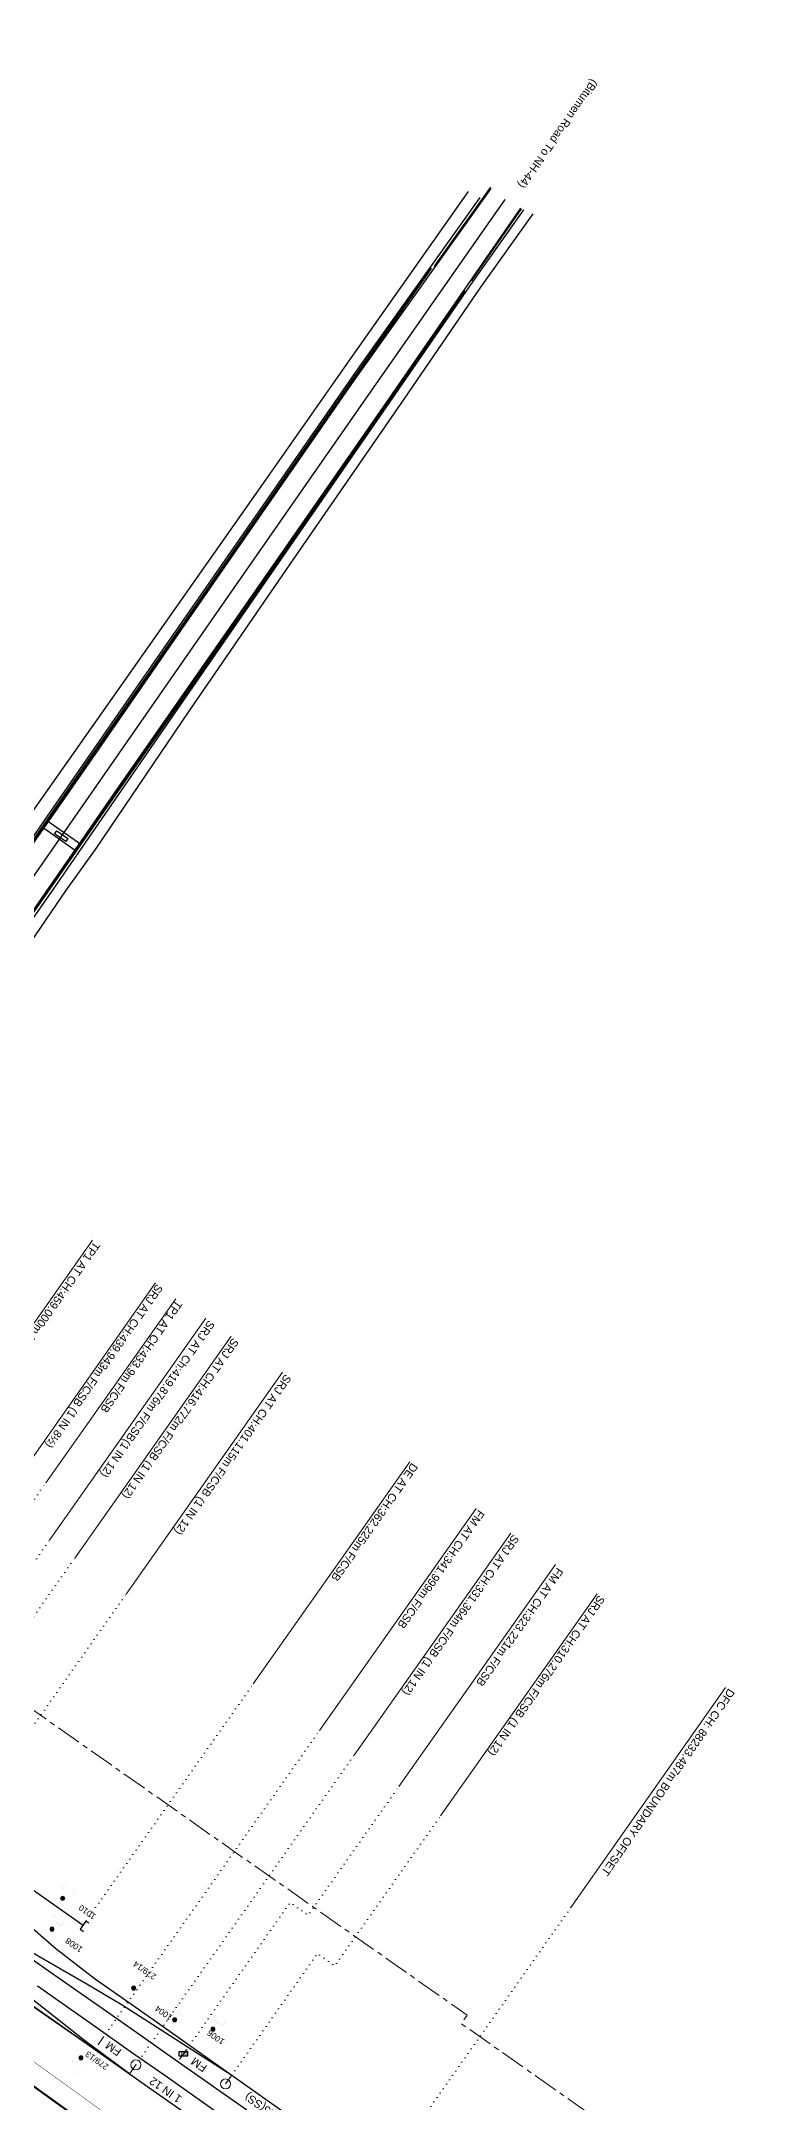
# Model space of a CAD drawing. Header units: metres. Extents: x 658484 to 662957, y 3366848 to 3369569.
# Drawn here: x 661413 to 661594, y 3367665 to 3368180 of the extents above; entities that cross this region are included whole.
import ezdxf
from ezdxf.enums import TextEntityAlignment as Align

# ---------------------------------------------------------------- set-up
doc = ezdxf.new("R2010")
doc.units = ezdxf.units.M
doc.header["$MEASUREMENT"] = 0
for name, pattern in [('CENTER', [2, 1.25, -0.25, 0.25, -0.25]), ('Connectivity IR to DFCC$0$DOT', [0.25, 0, -0.25]), ('DOT', [0.25, 0, -0.25])]:
    doc.linetypes.add(name, pattern=pattern)
for name, color, linetype in [('BRIDGE_PARAPET', 7, 'Continuous'), ('DFCC Boundary', 6, 'CENTER'), ('FM', 7, 'Continuous'), ('PIER_OR_ABUTMENT', 7, 'Continuous'), ('SUB_ROAD_CENTRE', 34, 'Continuous'), ('SUB_ROAD_EDGE', 34, 'Continuous'), ('TOPO_FM', 7, 'Continuous')]:
    doc.layers.add(name, color=color, linetype=linetype)
for name, color, linetype, lineweight in [('Connectivity IR to DFCC$0$_0', 7, 'Continuous', 0), ('Connectivity IR to DFCC$0$EXG GRADES IN PLAN', 7, 'Continuous', 0), ('Connectivity IR to DFCC$0$Proposed Alignment', 7, 'Continuous', 0), ('Connectivity IR to DFCC$0$Proposed TPTC Chainages CONN', 7, 'Continuous', 0), ('Existing IR Track', 7, 'Continuous', 0), ('Existing Railway Boundary', 36, 'CENTER', 0), ('GRILL', 7, 'Continuous', 13), ('NEW DFCC MAIN LINE - SHAMBHU - 05.03.2020$0$Proposed Alignment', 7, 'Continuous', 0), ('OHE MAST', 7, 'Continuous', 0), ('OHE MAST TEXT', 7, 'Continuous', 0), ("SHAMBU STN. SRJ's", 7, 'Continuous', 13), ('TOPO_TEXT', 7, 'Continuous', 13)]:
    doc.layers.add(name, color=color, linetype=linetype, lineweight=lineweight)
doc.styles.add('ARIAL', font='arial.ttf')
doc.styles.add('Connectivity IR to DFCC$0$Style-Arial', font='arial.ttf')
doc.styles.add('Connectivity IR to DFCC$0$Style-STANDARD', font='STANDARD.shx')
doc.styles.add('CUT-FILL', font='cut-fill.shx', dxfattribs={"height": 2})
doc.styles.get("Standard").update_dxf_attribs({"font": 'arial.ttf'})
doc.linetypes.add('F-LINE', pattern='A,0.6,["X",Standard,S=0.3,R=0,X=0,Y=-0.15],0.1', length=0.7)

# ---------------------------------------------------------------- blocks, each defined once
blk = doc.blocks.new('FM')
at = {"layer": 'FM', "elevation": 182.75}
blk.add_lwpolyline([(-1.13, 0.53), (-1.13, -0.42), (1.17, -0.42), (1.17, 0.53)], close=True, dxfattribs=at)
at = {"layer": 'FM', "style": 'CUT-FILL'}
blk.add_text('FM', height=0.739, dxfattribs=at).set_placement((-0.62, -0.33, 201.94))
blk = doc.blocks.new('OHE MAST')
h = blk.add_hatch(color=256)
edge = h.paths.add_edge_path()
edge.add_arc((0, 0), 0.514, 0, 360)
at = {"const_width": 0.01, "flags": 128}
for points in [[(1.5, 3.5), (1.5, 2), (-1.5, 2), (-1.5, 3.5)], [(0, 2), (0, 0)]]:
    blk.add_lwpolyline(points, dxfattribs=at)
blk.add_circle((0, 0), 0.514)

msp = doc.modelspace()

# ---------------------------------------------------------------- linework, layer by layer
at = {"layer": 'BRIDGE_PARAPET', "linetype": 'Continuous'}
for points in [[(661393.896, 3367955.604, 277.745), (661424.582, 3367999.945, 275.926), (661456.539, 3368045.979, 274.109), (661490.807, 3368095.425, 272.21), (661510.32, 3368123.295, 271.421), (661510.052, 3368123.385, 271.396), (661490.573, 3368095.609, 272.162), (661456.279, 3368046.139, 274.102), (661424.305, 3368000.024, 275.919), (661393.634, 3367955.718, 277.752)], [(661402.571, 3367950.347, 277.679), (661433.332, 3367994.361, 275.932), (661465.1583, 3368039.9233, 274.108), (661499.3093, 3368089.3243, 272.207), (661518.697, 3368117.574, 271.422), (661518.4277, 3368117.7477, 271.423), (661499.04, 3368089.498, 272.208), (661464.889, 3368040.097, 274.109), (661433.055, 3367994.44, 275.925), (661402.44, 3367950.403, 277.68)]]:
    msp.add_polyline3d(points, dxfattribs=at)
at = {"layer": 'Connectivity IR to DFCC$0$EXG GRADES IN PLAN', "color": 6}
msp.add_lwpolyline([(661413.9663, 3367819.7218), (661446.4207, 3367865.765)], dxfattribs=at)
at = {"layer": 'Connectivity IR to DFCC$0$EXG GRADES IN PLAN', "color": 6, "linetype": 'Connectivity IR to DFCC$0$DOT', "ltscale": 5}
msp.add_lwpolyline([(661351.2229, 3367730.7043), (661413.9663, 3367819.7218)], dxfattribs=at)
at = {"layer": 'Connectivity IR to DFCC$0$Proposed Alignment', "color": 6, "lineweight": 30}
msp.add_lwpolyline([(661434.9126, 3367672.0194), (661351.2176, 3367730.708), (661351.2176, 3367730.708, 0.01997345), (661312.0594, 3367755.8958), (661312.0594, 3367755.8958), (661274.5469, 3367777.9588, -0.02319198), (661229.2742, 3367807.4931), (661229.2742, 3367807.4931), (660975.3275, 3367990.4848)], format="xyb", dxfattribs=at)
at = {"layer": 'Connectivity IR to DFCC$0$Proposed Alignment', "color": 190, "lineweight": 0}
msp.add_lwpolyline([(661434.9126, 3367672.0194), (661375.7793, 3367713.4848)], dxfattribs=at)
at = {"layer": 'DFCC Boundary', "color": 6, "linetype": 'Continuous', "lineweight": 13, "ltscale": 5, "flags": 128}
msp.add_lwpolyline([(661583.7796, 3367768.5613), (661545.1353, 3367713.5658)], dxfattribs=at)
at = {"layer": 'DFCC Boundary', "color": 6, "linetype": 'DOT', "lineweight": 13, "ltscale": 5, "flags": 128}
msp.add_lwpolyline([(661545.1353, 3367713.5658), (661466.0264, 3367601.1475)], dxfattribs=at)
at = {"layer": 'Existing IR Track', "lineweight": 25, "flags": 128}
for points in [[(661311.3696, 3367787.858), (661345.8684, 3367763.6299), (661359.7374, 3367753.8347), (661376.1464, 3367740.8722), (661379.4254, 3367737.93), (661382.7483, 3367734.8651), (661393.493, 3367724.2886), (661403.8393, 3367714.3202), (661416.447, 3367703.3665), (661426.419, 3367695.6693), (661433.7686, 3367690.5374), (661441.0042, 3367685.4267), (661467.0458, 3367667.0321), (661489.6715, 3367651.0504)], [(661359.7574, 3367753.8189), (661377.0809, 3367741.6739), (661384.3048, 3367736.58), (661394.5018, 3367729.3794), (661423.3024, 3367709.1438)], [(661434.9126, 3367672.0194), (661423.604, 3367680.3339), (661410.194, 3367690.9261), (661400.2499, 3367699.2936), (661390.9805, 3367707.0353), (661383.5451, 3367713.048), (661365.2503, 3367726.8288)], [(661383.3221, 3367719.9087), (661410.0726, 3367702.6921), (661425.0396, 3367693.9818), (661433.0621, 3367689.2916), (661460.4446, 3367671.695)], [(661424.7025, 3367709.6585), (661424.0095, 3367710.1468), (661422.5982, 3367708.1316), (661423.3887, 3367707.5807)], [(661409.363, 3367701.5043), (661412.8826, 3367699.0349), (661429.7075, 3367687.2777), (661438.1289, 3367681.3409), (661446.9424, 3367675.1277), (661464.192, 3367662.9772)], [(661411.8653, 3367694.044), (661426.4789, 3367683.7322), (661435.4019, 3367677.4652), (661444.2845, 3367671.2265), (661461.4798, 3367659.1253)], [(661434.9126, 3367672.0194), (661441.6576, 3367667.2897), (661458.7445, 3367655.2429)]]:
    msp.add_lwpolyline(points, dxfattribs=at)
at = {"layer": 'Existing IR Track', "color": 3, "lineweight": 25, "ltscale": 5, "flags": 128}
msp.add_lwpolyline([(661363.3793, 3367720.8994), (661371.344, 3367715.6454), (661380.9513, 3367709.3078), (661398.9098, 3367697.2748), (661409.6345, 3367689.7095), (661423.2847, 3367680.173), (661432.6707, 3367673.5915), (661434.9027, 3367672.0264)], dxfattribs=at)
at = {"layer": 'Existing Railway Boundary', "ltscale": 5, "flags": 128}
msp.add_lwpolyline([(661261.7916, 3367825.2642), (661281.9673, 3367853.5492), (661519.2212, 3367686.6915), (661517.7393, 3367684.5844), (661729.3129, 3367535.7068), (661750.7414, 3367567.33), (661814.6324, 3367522.9577), (661775.683, 3367466.875), (662181.4064, 3367181.5761)], dxfattribs=at)
at = {"layer": 'GRILL', "linetype": 'Continuous'}
for points in [[(661525.066, 3368143.618, 269.79), (661511.015, 3368123.919, 271.172)], [(661520.318, 3368120.181, 271.134), (661532.827, 3368138.252, 269.735)]]:
    msp.add_polyline3d(points, dxfattribs=at)
at = {"layer": 'NEW DFCC MAIN LINE - SHAMBHU - 05.03.2020$0$Proposed Alignment', "color": 1, "lineweight": 30, "const_width": 0.5, "flags": 128}
msp.add_lwpolyline([(661839.7178, 3367359.9094), (660850.004, 3368073.0882), (660845.9474, 3368076.0112), (660841.8905, 3368078.9338), (660837.833, 3368081.8556), (660833.7746, 3368084.7761), (660829.715, 3368087.6949), (660825.6538, 3368090.6115), (660821.5909, 3368093.5257), (660817.5257, 3368096.4369, 0.00092912), (660799.367, 3368109.3792), (660795.2888, 3368112.272), (660791.2085, 3368115.1619), (660787.1264, 3368118.0491), (660783.0428, 3368120.9343), (660778.958, 3368123.8177), (660774.8723, 3368126.6999), (660770.786, 3368129.5812), (660766.6993, 3368132.4621), (658836.4331, 3369493.1703)], format="xyb", dxfattribs=at)
at = {"layer": 'NEW DFCC MAIN LINE - SHAMBHU - 05.03.2020$0$Proposed Alignment', "color": 1, "linetype": 'F-LINE', "lineweight": 18, "ltscale": 5, "const_width": 0.1, "flags": 128}
msp.add_lwpolyline([(662107.6074, 3367187.6497), (662058.5106, 3367218.5243), (662054.2782, 3367221.1861), (662050.0468, 3367223.8482), (662045.8172, 3367226.5114), (662041.5898, 3367229.1763), (662037.365, 3367231.8438), (662033.1456, 3367234.5131), (662028.928, 3367237.1877), (662024.7114, 3367239.869, -0.01290533), (661875.1144, 3367340.6597), (661871.0485, 3367343.5585), (661866.9856, 3367346.4629), (661862.9234, 3367349.3734), (661858.8652, 3367352.2866), (661854.8084, 3367355.2031), (661850.7524, 3367358.1223), (661846.6967, 3367361.0435), (661842.6407, 3367363.966), (661305.8378, 3367750.7813)], format="xyb", dxfattribs=at)
at = {"layer": 'PIER_OR_ABUTMENT', "linetype": 'Continuous'}
for points in [[(661413.09, 3367983.738, 274.306), (661421.676, 3367977.685, 274.324), (661422.753, 3367979.299, 274.915), (661414.167, 3367985.352, 274.915)], [(661419.51, 3367980.775, 269.353), (661419.003, 3367980.027, 269.132), (661416.184, 3367981.996, 269.208), (661416.7059, 3367982.766, 269.208)]]:
    msp.add_polyline3d(points, close=True, dxfattribs=at)
at = {"layer": "SHAMBU STN. SRJ's", "color": 7}
for p, q in [((661434.9126, 3367672.0194), (661436.474, 3367674.2381)), ((661460.4523, 3367671.6895), (661458.8909, 3367669.4709))]:
    msp.add_line(p, q, dxfattribs=at)
at = {"layer": "SHAMBU STN. SRJ's", "lineweight": 13, "flags": 128}
for points in [[(661386.5088, 3367824.943), (661425.6058, 3367880.438)], [(661402.2886, 3367814.2744), (661441.3835, 3367869.7709)], [(661414.8902, 3367805.3911), (661453.98, 3367860.889)], [(661421.2231, 3367800.9269), (661460.3178, 3367856.4235)], [(661434.0159, 3367791.9088), (661473.0987, 3367847.4139)], [(661465.8094, 3367769.4965), (661504.9047, 3367824.9927)], [(661482.3664, 3367757.825), (661521.4596, 3367813.3226)], [(661491.0451, 3367751.7082), (661530.1308, 3367807.1963)], [(661512.6093, 3367736.4991), (661551.7078, 3367791.9931)]]:
    msp.add_lwpolyline(points, dxfattribs=at)
at = {"layer": "SHAMBU STN. SRJ's", "linetype": 'DOT', "lineweight": 13, "ltscale": 5, "flags": 128}
for points in [[(661365.2503, 3367726.8288), (661386.8388, 3367757.4792), (661383.032, 3367760.1605), (661414.8902, 3367805.3911)], [(661370.5037, 3367728.9287), (661421.223, 3367800.9267)], [(661383.3072, 3367719.8928), (661434.0159, 3367791.9088)], [(661423.296, 3367709.1483), (661465.8094, 3367769.4965)], [(661428.9514, 3367681.9957), (661482.3664, 3367757.825)], [(661434.9126, 3367672.0194), (661491.0451, 3367751.7082)], [(661460.4523, 3367671.6895), (661481.8443, 3367702.0537), (661486.1778, 3367698.9819), (661512.6093, 3367736.4991)]]:
    msp.add_lwpolyline(points, dxfattribs=at)
at = {"layer": "SHAMBU STN. SRJ's", "lineweight": 13, "elevation": 270.257, "flags": 128}
msp.add_lwpolyline([(661502.1866, 3367743.8463), (661541.279, 3367799.3446)], dxfattribs=at)
at = {"layer": "SHAMBU STN. SRJ's", "linetype": 'DOT', "lineweight": 13, "ltscale": 5, "elevation": 270.257, "flags": 128}
msp.add_lwpolyline([(661449.0868, 3367678.0351), (661474.9942, 3367714.8251), (661479.5104, 3367711.6448), (661502.1866, 3367743.8463)], dxfattribs=at)
at = {"layer": "SHAMBU STN. SRJ's", "color": 7, "const_width": 0.3, "flags": 128}
msp.add_lwpolyline([(661428.4796, 3367681.3579), (661426.9984, 3367679.2536)], dxfattribs=at)
at = {"layer": "SHAMBU STN. SRJ's", "color": 7, "const_width": 0.3, "elevation": 270.257, "flags": 128}
msp.add_lwpolyline([(661449.0868, 3367678.0351), (661447.3621, 3367675.5887)], dxfattribs=at)
at = {"layer": "SHAMBU STN. SRJ's", "color": 7}
for centre in [(661436.474, 3367674.2381), (661458.8909, 3367669.4709)]:
    msp.add_circle(centre, 1.2487, dxfattribs=at)
at = {"layer": 'SUB_ROAD_CENTRE', "linetype": 'Continuous'}
msp.add_polyline3d([(661236.774, 3367664.518, 278.167), (661234.052, 3367674.26, 278.524), (661233.21, 3367679.764, 278.653), (661232.692, 3367691.265, 279.023), (661235.203, 3367706.291, 279.541), (661239.146, 3367718.232, 279.93), (661243.878, 3367728.553, 280.286), (661251.765, 3367741.689, 280.776), (661262.56, 3367758.952, 281.024), (661292.38, 3367801.506, 281.042), (661322.112, 3367843.754, 281.02), (661335.63, 3367863.232, 280.566), (661366.69, 3367907.864, 278.798), (661398.18, 3367953.049, 276.986), (661428.794, 3367997.023, 275.086), (661460.877, 3368043.192, 273.223), (661495.261, 3368092.635, 271.394), (661528.757, 3368140.542, 269.857)], dxfattribs=at)
at = {"layer": 'SUB_ROAD_EDGE', "linetype": 'Continuous'}
for points in [[(661232.003, 3367662.629, 278.262), (661228.815, 3367673.506, 278.663), (661227.857, 3367679.472, 278.851), (661227.509, 3367691.475, 279.239), (661230.147, 3367707.518, 279.744), (661234.183, 3367720.075, 280.049), (661239.355, 3367730.567, 280.326), (661247.521, 3367744.184, 280.73), (661259.057, 3367761.372, 280.942), (661288.83, 3367804.208, 280.993), (661318.273, 3367846.513, 280.85), (661331.647, 3367865.7, 280.483), (661362.629, 3367910.249, 278.709), (661394.116, 3367955.542, 276.827), (661424.804, 3367999.666, 275.029), (661456.732, 3368045.792, 273.26), (661491.042, 3368095.282, 271.365), (661525.265, 3368143.275, 269.788)], [(661519.501, 3368142.565, 269.446), (661489.705, 3368100.235, 269.435), (661468.704, 3368070.218, 269.208), (661433.665, 3368020.289, 269.058), (661411.319, 3367988.604, 269.091), (661389.259, 3367955.869, 269.084), (661371.952, 3367929.904, 269.068), (661352.549, 3367902.518, 269.085), (661332.374, 3367872.633, 269.172), (661323.65, 3367860.037, 269.177), (661322.566, 3367853.355, 269.241)], [(661327.351, 3367858.446, 269.261), (661335.068, 3367870.307, 269.19), (661355.139, 3367900.485, 269.176), (661374.156, 3367928.042, 269.059), (661392.024, 3367954.008, 269.123), (661414.369, 3367986.423, 269.113), (661436.409, 3368018.135, 269.114), (661471.704, 3368068.946, 269.253), (661492.536, 3368098.943, 269.392), (661522.503, 3368141.083, 269.627)], [(661247.148, 3367652.486, 277.546), (661241.543, 3367666.081, 278.025), (661238.927, 3367675.212, 278.292), (661238.178, 3367680.299, 278.405), (661237.803, 3367690.987, 278.788), (661240.087, 3367705.011, 279.369), (661243.812, 3367716.745, 279.817), (661248.716, 3367726.894, 280.218), (661255.86, 3367739.06, 280.69), (661266.798, 3367755.911, 280.995), (661295.818, 3367797.648, 281.015), (661325.202, 3367839.924, 280.896), (661339.565, 3367860.525, 280.513), (661370.64, 3367905.258, 278.723), (661402.198, 3367950.483, 276.819), (661432.807, 3367994.556, 275.062), (661464.674, 3368040.309, 273.244), (661498.924, 3368089.589, 271.548), (661532.677, 3368138.352, 269.743)], [(661533.309, 3368137.936, 269.599), (661520.59, 3368119.93, 269.54), (661501.336, 3368092.029, 269.412), (661472.79, 3368050.742, 269.207), (661447.428, 3368014.053, 269.11), (661423.877, 3367979.931, 269.139), (661416.556, 3367969.202, 269.071), (661392.318, 3367934.548, 269.176), (661359.045, 3367887.052, 269.233), (661336.825, 3367856.723, 269.265), (661335.773, 3367855.091, 269.248), (661331.325, 3367851.835, 269.26), (661327.437, 3367855.028, 269.269), (661327.351, 3367858.446, 269.261)], [(661535.655, 3368136.969, 269.595), (661522.557, 3368118.61, 269.419), (661503.445, 3368090.673, 269.334), (661474.945, 3368049.409, 269.099), (661449.702, 3368012.675, 269.03), (661426.456, 3367978.293, 269.038), (661418.878, 3367967.734, 269.069), (661395.265, 3367933.181, 269.126), (661361.427, 3367885.553, 269.199), (661339.165, 3367854.454, 269.231), (661338.058, 3367853.193, 269.252), (661332.936, 3367847.529, 269.21)]]:
    msp.add_polyline3d(points, dxfattribs=at)

# ---------------------------------------------------------------- block references
at = {"layer": 'OHE MAST', "color": 2}
for p, rotation in [((661418.184, 3367715.897), 323.390831856612), ((661415.497, 3367708.175), 323.390831856612), ((661435.914, 3367693.434), 323.390831856612), ((661446.161, 3367685.523), 323.390831856612), ((661455.721, 3367683.181), 323.390831856612), ((661422.751, 3367676.021), 143.390831856612)]:
    msp.add_blockref('OHE MAST', p, dxfattribs=dict(at, rotation=rotation))
at = {"layer": 'TOPO_FM', "linetype": 'Continuous'}
msp.add_blockref('FM', (661448.319, 3367676.946, 270.257), dxfattribs=at)

# ---------------------------------------------------------------- texts
at = {"layer": 'Connectivity IR to DFCC$0$_0', "color": 190, "lineweight": 0, "style": 'Connectivity IR to DFCC$0$Style-STANDARD'}
msp.add_text('B', height=0.1, rotation=144.961109, dxfattribs=at).set_placement((661434.9126, 3367672.0194), align=Align.MIDDLE_CENTER)
msp.add_text('B', height=0.1, rotation=144.961109, dxfattribs=at).set_placement((661434.9126, 3367672.0194), align=Align.MIDDLE_CENTER)
msp.add_text('B', height=0.1, rotation=144.961109, dxfattribs=at).set_placement((661434.9126, 3367672.0194), align=Align.MIDDLE_CENTER)
at = {"layer": 'Connectivity IR to DFCC$0$Proposed TPTC Chainages CONN', "color": 6, "lineweight": 0, "insert": (661428.3261, 3367837.5783), "char_height": 2, "attachment_point": 6, "rotation": 235.206905, "line_spacing_factor": 0.6, "style": 'Connectivity IR to DFCC$0$Style-Arial'}
msp.add_mtext('TP1 AT CH:433.9m F/CSB ', dxfattribs=at)
at = {"layer": 'DFCC Boundary', "color": 6, "linetype": 'Continuous', "ltscale": 5}
msp.add_text('DFC CH: 88233.487m BOUNDARY OFFSET', height=2, rotation=235.277329, dxfattribs=at).set_placement((661584.5935, 3367768.5))
at = {"layer": 'OHE MAST TEXT', "style": 'ARIAL'}
for s, p in [('1010', (661424.3214, 3367712.4183)), ('1008', (661421.012, 3367704.1863)), ('279/14', (661438.6578, 3367697.8669)), ('1004', (661443.4119, 3367687.2128)), ('1006', (661456.4403, 3367681.1433)), ('279/13', (661426.743, 3367675.3179))]:
    msp.add_text(s, height=1.5, rotation=145, dxfattribs=at).set_placement(p, align=Align.MIDDLE_CENTER)
at = {"layer": "SHAMBU STN. SRJ's", "style": 'ARIAL'}
for s, rotation, p in [('TP1 AT CH:459.000m F/CSB(DN)', 235, (661426.018, 3367880.231)), ('SRJ AT CH:439.943m F/CSB ', 234.863671, (661441.7336, 3367869.6027)), ('SRJ AT Ch:419.876m F/CSB ', 234.863671, (661454.6904, 3367860.5425)), ('SRJ AT CH:416.772m F/CSB ', 234.863671, (661460.6885, 3367856.1102)), ('SRJ AT CH:401.115m F/CSB ', 234.863671, (661473.8215, 3367847.0586)), ('(1 IN 8½)', 234.863671, (661420.4584, 3367838.8171)), ('(1 IN 12)', 234.863671, (661433.7644, 3367830.8376)), ('(1 IN 12)', 234.863671, (661439.1384, 3367825.5183)), ('DE AT CH:362.225m F/CSB', 234.863671, (661505.4438, 3367824.8769)), ('(1 IN 12)', 234.863671, (661452.2714, 3367816.4668)), ('FM AT CH:341.999m F/CSB', 234.863671, (661522.0841, 3367813.1634)), ('SRJ AT CH:331.364m F/CSB ', 234.863671, (661530.7057, 3367806.96)), ('FM AT CH:323.221m F/CSB', 234.863671, (661541.7452, 3367798.7358)), ('SRJ AT CH:310.276m F/CSB ', 234.863671, (661552.1458, 3367791.8383)), ('(1 IN 12)', 234.863671, (661509.1556, 3367776.3682)), ('(1 IN 12)', 234.863671, (661530.5956, 3367761.2464))]:
    msp.add_text(s, height=2, rotation=rotation, dxfattribs=at).set_placement(p)
at = {"layer": "SHAMBU STN. SRJ's", "color": 7, "style": 'ARIAL'}
for s, p in [('FM', (661433.0678, 3367677.9306)), ('FM', (661454.4565, 3367673.938)), ('1 IN 12', (661448.1414, 3367666.1654)), ('1 IN 8.5(SS)', (661477.126, 3367658.5972))]:
    msp.add_text(s, height=2, rotation=145, dxfattribs=at).set_placement(p)
at = {"layer": 'TOPO_FM'}
msp.add_text('FM', height=0.5, dxfattribs=at).set_placement((661448.319, 3367676.946, 270.257))
at = {"layer": 'TOPO_TEXT', "style": 'ARIAL'}
msp.add_text('(Bitumen Road To NH-44)', height=2, rotation=235.039216, dxfattribs=at).set_placement((661550.4328, 3368170.8188))

doc.saveas('drawing.dxf')
